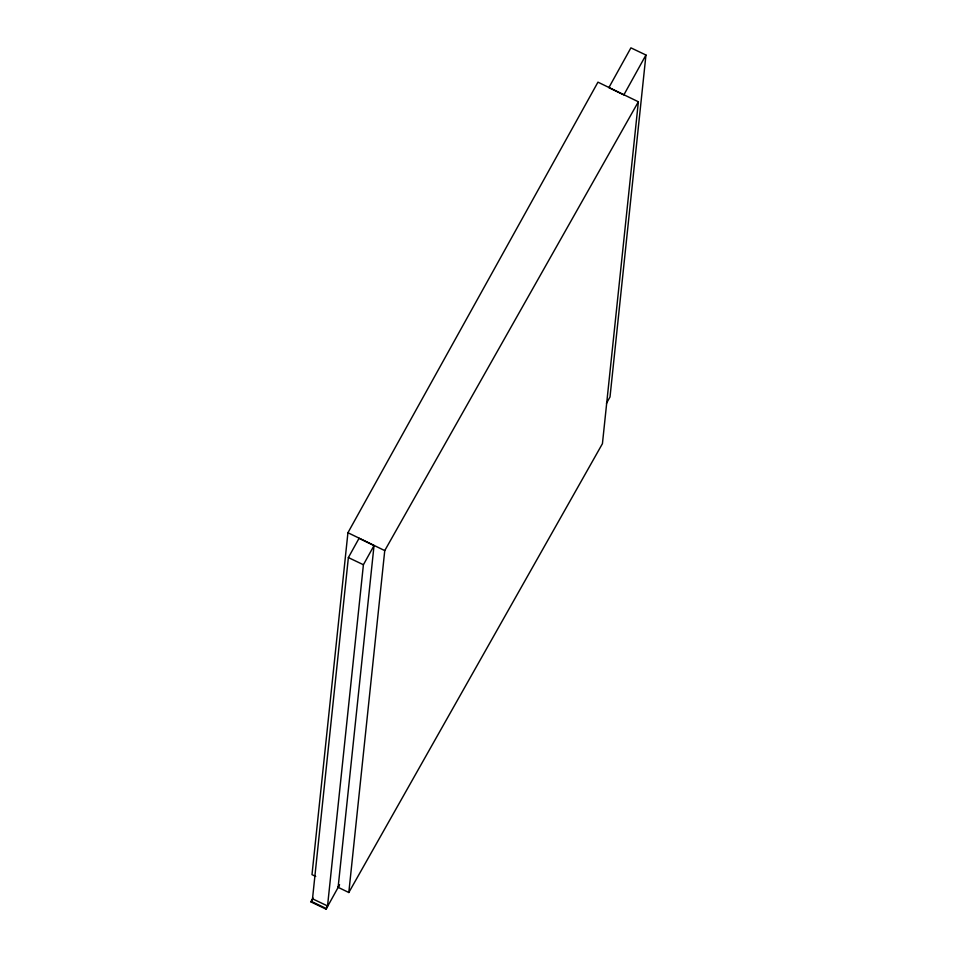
<?xml version="1.0" encoding="UTF-8"?>
<svg xmlns="http://www.w3.org/2000/svg" width="957" height="957" viewBox="0 0 957 957"><rect width="100%" height="100%" fill="white"/><g stroke="black" fill="none" stroke-linecap="round" stroke-linejoin="round"><path stroke-width="1.44" d="M338.862 886.098L326.086 909.15L311.049 901.984L312.508 898.79L348.372 557.572L359.054 538.301L374.031 545.574L338.12 887.318L348.815 892.51L602.432 443.677L638.367 101.777L597.958 82.158L347.929 532.726L311.994 874.638L315.702 876.445M326.086 909.15L327.545 905.956L363.409 564.738L374.031 545.574M348.815 892.51L384.75 550.598L638.367 101.777M645.951 55.016L623.844 94.899L608.867 87.625L630.914 47.85L645.951 55.016L610.016 396.928L606.463 403.328M311.049 901.984L313.178 898.144M338.12 887.318L339.556 884.711M348.372 557.572L363.409 564.738M312.508 898.79L327.545 905.956M311.121 901.291L326.158 908.456M347.929 532.726L384.75 550.598"/></g></svg>
